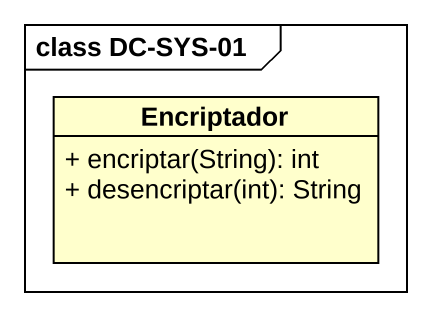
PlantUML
@startuml
mainframe class DC-SYS-01
hide circle
hide empty members
skinparam classAttributeIconSize 0
class Encriptador {
  + encriptar(String): int
  + desencriptar(int): String
}
@enduml
